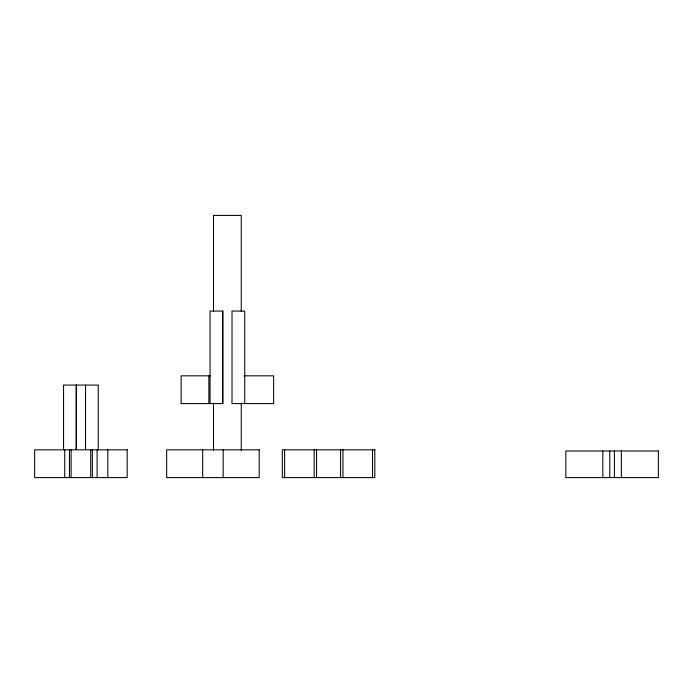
<?xml version="1.0" encoding="UTF-8"?>
<svg xmlns="http://www.w3.org/2000/svg" width="693" height="693" viewBox="0 0 693 693"><rect width="100%" height="100%" fill="white"/><g stroke="black" fill="none" stroke-linecap="round" stroke-linejoin="round"><path stroke-width="1.04" d="M208.879 403.577L208.879 375.823M210.031 403.577L210.031 311.062L222.756 311.062L222.756 403.577L181.124 403.577L181.124 375.823L210.455 375.823M222.756 403.577L222.756 311.062M244.135 375.823L273.64 375.823L273.64 403.577L232.008 403.577L232.008 311.062L244.724 311.062L244.724 403.577M374.826 449.835L282.32 449.835L282.32 477.59L374.826 477.59L374.809 449.835M621.361 450.987L621.361 477.59M614.405 450.987L614.405 477.59M609.779 450.987L609.779 477.59M602.823 450.987L602.823 477.59M372.513 449.835L372.513 477.59M342.966 449.835L342.966 477.59M340.592 449.835L340.592 477.59M316.554 449.835L316.554 477.59M314.18 449.835L314.18 477.59M284.632 449.835L284.632 477.59M241.259 311.434L241.259 215.41L213.505 215.41L213.505 311.434M241.259 403.144L241.259 450.615M223.172 449.835L223.172 477.59M213.505 403.144L213.505 450.615M202.685 449.835L202.685 477.59M107.796 449.835L107.796 477.59M98.25 449.835L98.25 385.074L63.557 385.074L63.557 449.835M97.098 449.835L97.098 477.59M92.36 449.835L92.36 477.59M90.722 449.835L90.722 477.59M85.534 385.074L85.534 449.618M71.093 449.835L71.093 477.59M69.456 449.835L69.456 477.59M64.718 449.835L64.718 477.59M76.282 385.074L76.282 449.618L76.282 385.074M127.166 449.835L34.65 449.835L34.65 477.59L127.166 477.59L127.166 449.835M259.191 449.835L166.675 449.835L166.675 477.59L259.191 477.59L259.191 449.835M658.35 450.987L565.835 450.987L565.835 477.59L658.35 477.59L658.35 450.987"/></g></svg>
